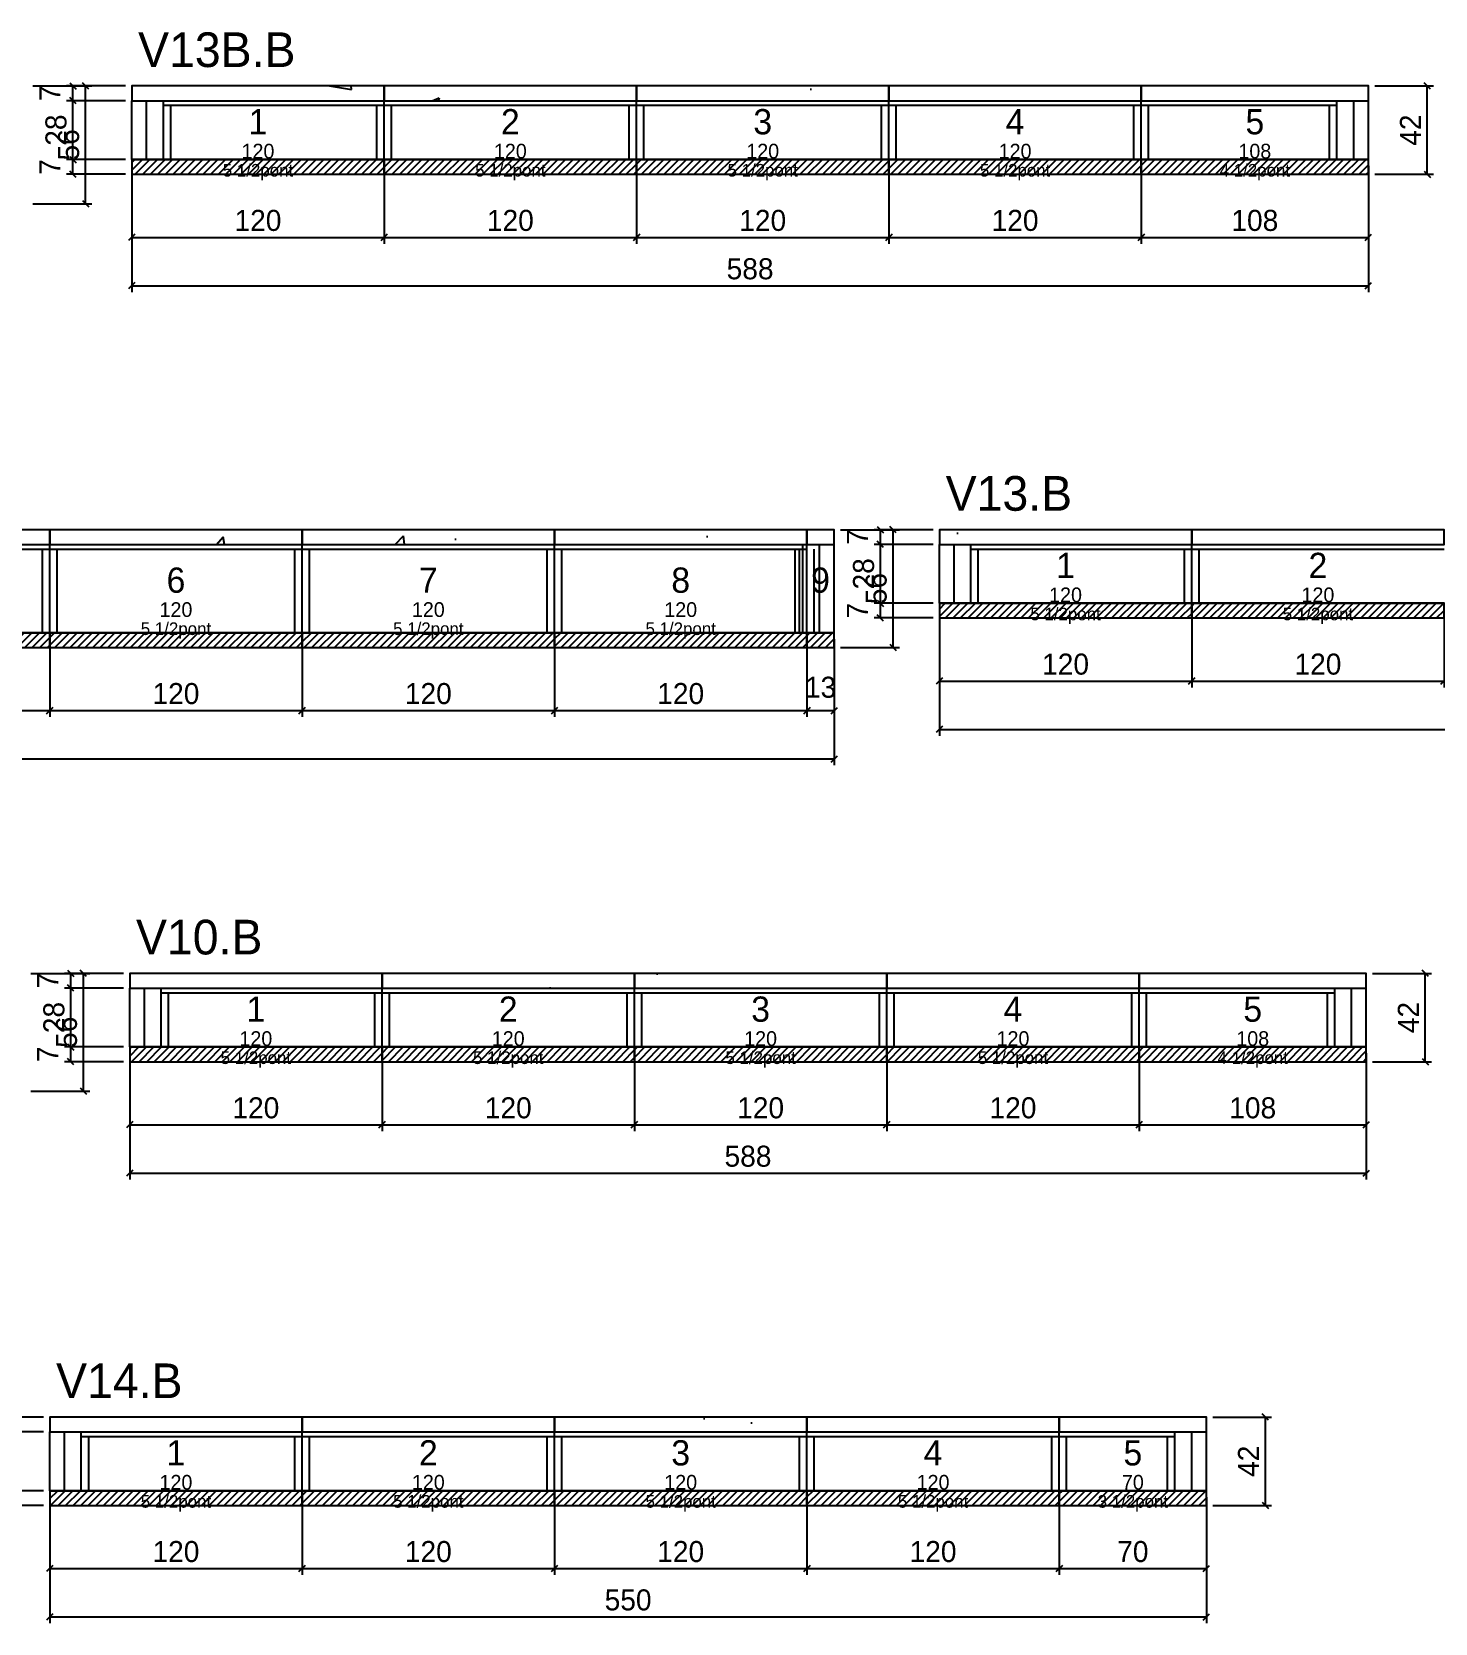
# Model space of a CAD drawing. Extents: x -69 to 3070, y -7974 to 1250.
# Drawn here: x 783 to 1451, y -6746 to -5989 of the extents above; entities that cross this region are included whole.
import ezdxf
from ezdxf.enums import TextEntityAlignment as Align

# ---------------------------------------------------------------- set-up
doc = ezdxf.new("R2010")
doc.units = 0
for name, color, linetype in [('5', 5, 'Continuous'), ('COTA', 241, 'Continuous'), ('Hachura', 251, 'Continuous'), ('NOMENCLATURA', 7, 'Continuous'), ('Painéis', 200, 'Continuous'), ('SARR_2.2x7', 40, 'Continuous'), ('SARR_3.5x7', 81, 'Continuous'), ('texto', 7, 'Continuous')]:
    doc.layers.add(name, color=color, linetype=linetype)
doc.dimstyles.new('PAINEL', dxfattribs={"dimtxt": 10, "dimasz": 3, "dimexe": 3, "dimexo": 3, "dimgap": 3, "dimtad": 1, "dimblk": 'OBLIQUE', "dimblk1": 'OBLIQUE', "dimcen": 2.5, "dimclrd": 4, "dimclre": 4, "dimclrt": 240, "dimazin": 3, "dimtfac": 1, "dimtmove": 0, "dimatfit": 3})

# ---------------------------------------------------------------- blocks, each defined once
blk = doc.blocks.new('_OBLIQUE')
at = {"color": 0, "linetype": 'BYBLOCK'}
blk.add_line((-0.5, -0.5), (0.5, 0.5), dxfattribs=at)

msp = doc.modelspace()

# ---------------------------------------------------------------- hatches: boundary and pattern name
at = {"layer": 'Hachura'}
h = msp.add_hatch(dxfattribs=at)
h.set_pattern_fill('AR-CONC', scale=0.8)
h.paths.add_polyline_path([(831, -6022), (951, -6022), (951, -6015), (831, -6015)])
h = msp.add_hatch(dxfattribs=at)
h.set_pattern_fill('AR-CONC', scale=0.8)
h.paths.add_polyline_path([(951, -6022), (1071, -6022), (1071, -6015), (951, -6015)])
h = msp.add_hatch(dxfattribs=at)
h.set_pattern_fill('AR-CONC', scale=0.8)
h.paths.add_polyline_path([(1071, -6022), (1191, -6022), (1191, -6015), (1071, -6015)])
h = msp.add_hatch(dxfattribs=at)
h.set_pattern_fill('AR-CONC', scale=0.8)
h.paths.add_polyline_path([(1191, -6022), (1311, -6022), (1311, -6015), (1191, -6015)])
h = msp.add_hatch(dxfattribs=at)
h.set_pattern_fill('AR-CONC', scale=0.8)
h.paths.add_polyline_path([(1311, -6022), (1419, -6022), (1419, -6015), (1311, -6015)])
h = msp.add_hatch(dxfattribs=at)
h.set_pattern_fill('ANSI31', scale=0.8)
h.paths.add_polyline_path([(831, -6057), (951, -6057), (951, -6050), (831, -6050)])
h = msp.add_hatch(dxfattribs=at)
h.set_pattern_fill('ANSI31', scale=0.8)
h.paths.add_polyline_path([(951, -6057), (1071, -6057), (1071, -6050), (951, -6050)])
h = msp.add_hatch(dxfattribs=at)
h.set_pattern_fill('ANSI31', scale=0.8)
h.paths.add_polyline_path([(1071, -6057), (1191, -6057), (1191, -6050), (1071, -6050)])
h = msp.add_hatch(dxfattribs=at)
h.set_pattern_fill('ANSI31', scale=0.8)
h.paths.add_polyline_path([(1191, -6057), (1311, -6057), (1311, -6050), (1191, -6050)])
h = msp.add_hatch(dxfattribs=at)
h.set_pattern_fill('ANSI31', scale=0.8)
h.paths.add_polyline_path([(1311, -6057), (1419, -6057), (1419, -6050), (1311, -6050)])
h = msp.add_hatch(dxfattribs=at)
h.set_pattern_fill('AR-CONC', scale=0.8)
h.paths.add_polyline_path([(672, -6233), (792, -6233), (792, -6226), (672, -6226)])
h = msp.add_hatch(dxfattribs=at)
h.set_pattern_fill('AR-CONC', scale=0.8)
h.paths.add_polyline_path([(792, -6233), (912, -6233), (912, -6226), (792, -6226)])
h = msp.add_hatch(dxfattribs=at)
h.set_pattern_fill('AR-CONC', scale=0.8)
h.paths.add_polyline_path([(912, -6233), (1032, -6233), (1032, -6226), (912, -6226)])
h = msp.add_hatch(dxfattribs=at)
h.set_pattern_fill('AR-CONC', scale=0.8)
h.paths.add_polyline_path([(1032, -6233), (1152, -6233), (1152, -6226), (1032, -6226)])
h = msp.add_hatch(dxfattribs=at)
h.set_pattern_fill('AR-CONC', scale=0.8)
h.paths.add_polyline_path([(1152, -6233), (1165, -6233), (1165, -6226), (1152, -6226)])
h = msp.add_hatch(dxfattribs=at)
h.set_pattern_fill('AR-CONC', scale=0.8)
h.paths.add_polyline_path([(1215, -6233), (1335, -6233), (1335, -6226), (1215, -6226)])
h = msp.add_hatch(dxfattribs=at)
h.set_pattern_fill('AR-CONC', scale=0.8)
h.paths.add_polyline_path([(1335, -6233), (1455, -6233), (1455, -6226), (1335, -6226)])
h = msp.add_hatch(dxfattribs=at)
h.set_pattern_fill('ANSI31', scale=0.8)
h.paths.add_polyline_path([(1215, -6268), (1335, -6268), (1335, -6261), (1215, -6261)])
h = msp.add_hatch(dxfattribs=at)
h.set_pattern_fill('ANSI31', scale=0.8)
h.paths.add_polyline_path([(1335, -6268), (1455, -6268), (1455, -6261), (1335, -6261)])
h = msp.add_hatch(dxfattribs=at)
h.set_pattern_fill('ANSI31', scale=0.8)
h.paths.add_polyline_path([(672, -6282), (792, -6282), (792, -6275), (672, -6275)])
h = msp.add_hatch(dxfattribs=at)
h.set_pattern_fill('ANSI31', scale=0.8)
h.paths.add_polyline_path([(792, -6282), (912, -6282), (912, -6275), (792, -6275)])
h = msp.add_hatch(dxfattribs=at)
h.set_pattern_fill('ANSI31', scale=0.8)
h.paths.add_polyline_path([(912, -6282), (1032, -6282), (1032, -6275), (912, -6275)])
h = msp.add_hatch(dxfattribs=at)
h.set_pattern_fill('ANSI31', scale=0.8)
h.paths.add_polyline_path([(1032, -6282), (1152, -6282), (1152, -6275), (1032, -6275)])
h = msp.add_hatch(dxfattribs=at)
h.set_pattern_fill('ANSI31', scale=0.8)
h.paths.add_polyline_path([(1152, -6282), (1165, -6282), (1165, -6275), (1152, -6275)])
h = msp.add_hatch(dxfattribs=at)
h.set_pattern_fill('AR-CONC', scale=0.8)
h.paths.add_polyline_path([(830, -6444), (950, -6444), (950, -6437), (830, -6437)])
h = msp.add_hatch(dxfattribs=at)
h.set_pattern_fill('AR-CONC', scale=0.8)
h.paths.add_polyline_path([(950, -6444), (1070, -6444), (1070, -6437), (950, -6437)])
h = msp.add_hatch(dxfattribs=at)
h.set_pattern_fill('AR-CONC', scale=0.8)
h.paths.add_polyline_path([(1070, -6444), (1190, -6444), (1190, -6437), (1070, -6437)])
h = msp.add_hatch(dxfattribs=at)
h.set_pattern_fill('AR-CONC', scale=0.8)
h.paths.add_polyline_path([(1190, -6444), (1310, -6444), (1310, -6437), (1190, -6437)])
h = msp.add_hatch(dxfattribs=at)
h.set_pattern_fill('AR-CONC', scale=0.8)
h.paths.add_polyline_path([(1310, -6444), (1418, -6444), (1418, -6437), (1310, -6437)])
h = msp.add_hatch(dxfattribs=at)
h.set_pattern_fill('ANSI31', scale=0.8)
h.paths.add_polyline_path([(830, -6479), (950, -6479), (950, -6472), (830, -6472)])
h = msp.add_hatch(dxfattribs=at)
h.set_pattern_fill('ANSI31', scale=0.8)
h.paths.add_polyline_path([(950, -6479), (1070, -6479), (1070, -6472), (950, -6472)])
h = msp.add_hatch(dxfattribs=at)
h.set_pattern_fill('ANSI31', scale=0.8)
h.paths.add_polyline_path([(1070, -6479), (1190, -6479), (1190, -6472), (1070, -6472)])
h = msp.add_hatch(dxfattribs=at)
h.set_pattern_fill('ANSI31', scale=0.8)
h.paths.add_polyline_path([(1190, -6479), (1310, -6479), (1310, -6472), (1190, -6472)])
h = msp.add_hatch(dxfattribs=at)
h.set_pattern_fill('ANSI31', scale=0.8)
h.paths.add_polyline_path([(1310, -6479), (1418, -6479), (1418, -6472), (1310, -6472)])
h = msp.add_hatch(dxfattribs=at)
h.set_pattern_fill('AR-CONC', scale=0.8)
h.paths.add_polyline_path([(792, -6655), (912, -6655), (912, -6648), (792, -6648)])
h = msp.add_hatch(dxfattribs=at)
h.set_pattern_fill('AR-CONC', scale=0.8)
h.paths.add_polyline_path([(912, -6655), (1032, -6655), (1032, -6648), (912, -6648)])
h = msp.add_hatch(dxfattribs=at)
h.set_pattern_fill('AR-CONC', scale=0.8)
h.paths.add_polyline_path([(1032, -6655), (1152, -6655), (1152, -6648), (1032, -6648)])
h = msp.add_hatch(dxfattribs=at)
h.set_pattern_fill('AR-CONC', scale=0.8)
h.paths.add_polyline_path([(1152, -6655), (1272, -6655), (1272, -6648), (1152, -6648)])
h = msp.add_hatch(dxfattribs=at)
h.set_pattern_fill('AR-CONC', scale=0.8)
h.paths.add_polyline_path([(1272, -6655), (1342, -6655), (1342, -6648), (1272, -6648)])
h = msp.add_hatch(dxfattribs=at)
h.set_pattern_fill('ANSI31', scale=0.8)
h.paths.add_polyline_path([(792, -6690), (912, -6690), (912, -6683), (792, -6683)])
h = msp.add_hatch(dxfattribs=at)
h.set_pattern_fill('ANSI31', scale=0.8)
h.paths.add_polyline_path([(912, -6690), (1032, -6690), (1032, -6683), (912, -6683)])
h = msp.add_hatch(dxfattribs=at)
h.set_pattern_fill('ANSI31', scale=0.8)
h.paths.add_polyline_path([(1032, -6690), (1152, -6690), (1152, -6683), (1032, -6683)])
h = msp.add_hatch(dxfattribs=at)
h.set_pattern_fill('ANSI31', scale=0.8)
h.paths.add_polyline_path([(1152, -6690), (1272, -6690), (1272, -6683), (1152, -6683)])
h = msp.add_hatch(dxfattribs=at)
h.set_pattern_fill('ANSI31', scale=0.8)
h.paths.add_polyline_path([(1272, -6690), (1342, -6690), (1342, -6683), (1272, -6683)])

# ---------------------------------------------------------------- linework, layer by layer
at = {"layer": 'Painéis'}
for p, q in [((831, -6022), (951, -6022)), ((831, -6050), (831, -6022)), ((951, -6050), (951, -6022)), ((951, -6050), (951, -6022)), ((951, -6022), (1071, -6022)), ((951, -6050), (951, -6022)), ((1071, -6050), (1071, -6022)), ((1071, -6050), (1071, -6022)), ((1071, -6022), (1191, -6022)), ((1071, -6050), (1071, -6022)), ((1191, -6050), (1191, -6022)), ((1191, -6050), (1191, -6022)), ((1191, -6022), (1311, -6022)), ((1191, -6050), (1191, -6022)), ((1311, -6050), (1311, -6022)), ((1311, -6050), (1311, -6022)), ((1311, -6022), (1419, -6022)), ((1311, -6050), (1311, -6022)), ((1419, -6050), (1419, -6022)), ((831, -6050), (951, -6050)), ((951, -6050), (1071, -6050)), ((1071, -6050), (1191, -6050)), ((1191, -6050), (1311, -6050)), ((1311, -6050), (1419, -6050)), ((672, -6233), (792, -6233)), ((792, -6275), (792, -6233)), ((792, -6275), (792, -6233)), ((792, -6233), (912, -6233)), ((792, -6275), (792, -6233)), ((912, -6275), (912, -6233)), ((912, -6275), (912, -6233)), ((912, -6233), (1032, -6233)), ((912, -6275), (912, -6233)), ((1032, -6275), (1032, -6233)), ((1032, -6275), (1032, -6233)), ((1032, -6233), (1152, -6233)), ((1032, -6275), (1032, -6233)), ((1152, -6275), (1152, -6233)), ((1152, -6275), (1152, -6233)), ((1152, -6233), (1165, -6233)), ((1152, -6275), (1152, -6233)), ((1165, -6275), (1165, -6233)), ((1215, -6233), (1335, -6233)), ((1215, -6261), (1215, -6233)), ((1335, -6261), (1335, -6233)), ((1335, -6261), (1335, -6233)), ((1335, -6233), (1455, -6233)), ((1335, -6261), (1335, -6233)), ((1215, -6261), (1335, -6261)), ((1335, -6261), (1455, -6261)), ((672, -6275), (792, -6275)), ((792, -6275), (912, -6275)), ((912, -6275), (1032, -6275)), ((1032, -6275), (1152, -6275)), ((1152, -6275), (1165, -6275)), ((830, -6444), (950, -6444)), ((830, -6472), (830, -6444)), ((950, -6472), (950, -6444)), ((950, -6472), (950, -6444)), ((950, -6444), (1070, -6444)), ((950, -6472), (950, -6444)), ((1070, -6472), (1070, -6444)), ((1070, -6472), (1070, -6444)), ((1070, -6444), (1190, -6444)), ((1070, -6472), (1070, -6444)), ((1190, -6472), (1190, -6444)), ((1190, -6472), (1190, -6444)), ((1190, -6444), (1310, -6444)), ((1190, -6472), (1190, -6444)), ((1310, -6472), (1310, -6444)), ((1310, -6472), (1310, -6444)), ((1310, -6444), (1418, -6444)), ((1310, -6472), (1310, -6444)), ((1418, -6472), (1418, -6444)), ((830, -6472), (950, -6472)), ((950, -6472), (1070, -6472)), ((1070, -6472), (1190, -6472)), ((1190, -6472), (1310, -6472)), ((1310, -6472), (1418, -6472)), ((792, -6655), (912, -6655)), ((792, -6683), (792, -6655)), ((912, -6683), (912, -6655)), ((912, -6683), (912, -6655)), ((912, -6655), (1032, -6655)), ((912, -6683), (912, -6655)), ((1032, -6683), (1032, -6655)), ((1032, -6683), (1032, -6655)), ((1032, -6655), (1152, -6655)), ((1032, -6683), (1032, -6655)), ((1152, -6683), (1152, -6655)), ((1152, -6683), (1152, -6655)), ((1152, -6655), (1272, -6655)), ((1152, -6683), (1152, -6655)), ((1272, -6683), (1272, -6655)), ((1272, -6683), (1272, -6655)), ((1272, -6655), (1342, -6655)), ((1272, -6683), (1272, -6655)), ((1342, -6683), (1342, -6655)), ((792, -6683), (912, -6683)), ((912, -6683), (1032, -6683)), ((1032, -6683), (1152, -6683)), ((1152, -6683), (1272, -6683)), ((1272, -6683), (1342, -6683))]:
    msp.add_line(p, q, dxfattribs=at)
at = {"layer": 'Painéis', "color": 8}
for points in [[(831, -6022), (951, -6022), (951, -6015), (831, -6015)], [(951, -6022), (1071, -6022), (1071, -6015), (951, -6015)], [(1071, -6022), (1191, -6022), (1191, -6015), (1071, -6015)], [(1191, -6022), (1311, -6022), (1311, -6015), (1191, -6015)], [(1311, -6022), (1419, -6022), (1419, -6015), (1311, -6015)], [(831, -6057), (951, -6057), (951, -6050), (831, -6050)], [(951, -6057), (1071, -6057), (1071, -6050), (951, -6050)], [(1071, -6057), (1191, -6057), (1191, -6050), (1071, -6050)], [(1191, -6057), (1311, -6057), (1311, -6050), (1191, -6050)], [(1311, -6057), (1419, -6057), (1419, -6050), (1311, -6050)], [(672, -6233), (792, -6233), (792, -6226), (672, -6226)], [(792, -6233), (912, -6233), (912, -6226), (792, -6226)], [(912, -6233), (1032, -6233), (1032, -6226), (912, -6226)], [(1032, -6233), (1152, -6233), (1152, -6226), (1032, -6226)], [(1152, -6233), (1165, -6233), (1165, -6226), (1152, -6226)], [(1215, -6233), (1335, -6233), (1335, -6226), (1215, -6226)], [(1335, -6233), (1455, -6233), (1455, -6226), (1335, -6226)], [(1215, -6268), (1335, -6268), (1335, -6261), (1215, -6261)], [(1335, -6268), (1455, -6268), (1455, -6261), (1335, -6261)], [(672, -6282), (792, -6282), (792, -6275), (672, -6275)], [(792, -6282), (912, -6282), (912, -6275), (792, -6275)], [(912, -6282), (1032, -6282), (1032, -6275), (912, -6275)], [(1032, -6282), (1152, -6282), (1152, -6275), (1032, -6275)], [(1152, -6282), (1165, -6282), (1165, -6275), (1152, -6275)], [(830, -6444), (950, -6444), (950, -6437), (830, -6437)], [(950, -6444), (1070, -6444), (1070, -6437), (950, -6437)], [(1070, -6444), (1190, -6444), (1190, -6437), (1070, -6437)], [(1190, -6444), (1310, -6444), (1310, -6437), (1190, -6437)], [(1310, -6444), (1418, -6444), (1418, -6437), (1310, -6437)], [(830, -6479), (950, -6479), (950, -6472), (830, -6472)], [(950, -6479), (1070, -6479), (1070, -6472), (950, -6472)], [(1070, -6479), (1190, -6479), (1190, -6472), (1070, -6472)], [(1190, -6479), (1310, -6479), (1310, -6472), (1190, -6472)], [(1310, -6479), (1418, -6479), (1418, -6472), (1310, -6472)], [(792, -6655), (912, -6655), (912, -6648), (792, -6648)], [(912, -6655), (1032, -6655), (1032, -6648), (912, -6648)], [(1032, -6655), (1152, -6655), (1152, -6648), (1032, -6648)], [(1152, -6655), (1272, -6655), (1272, -6648), (1152, -6648)], [(1272, -6655), (1342, -6655), (1342, -6648), (1272, -6648)], [(792, -6690), (912, -6690), (912, -6683), (792, -6683)], [(912, -6690), (1032, -6690), (1032, -6683), (912, -6683)], [(1032, -6690), (1152, -6690), (1152, -6683), (1032, -6683)], [(1152, -6690), (1272, -6690), (1272, -6683), (1152, -6683)], [(1272, -6690), (1342, -6690), (1342, -6683), (1272, -6683)]]:
    msp.add_lwpolyline(points, close=True, dxfattribs=at)
at = {"layer": 'SARR_2.2x7'}
for p, q in [((838, -6050), (838, -6022)), ((1412, -6050), (1412, -6022)), ((846, -6024.2), (951, -6024.2)), ((951, -6024.2), (1071, -6024.2)), ((1071, -6024.2), (1191, -6024.2)), ((1191, -6024.2), (1311, -6024.2)), ((1311, -6024.2), (1404, -6024.2)), ((672, -6235.2), (792, -6235.2)), ((792, -6235.2), (912, -6235.2)), ((912, -6235.2), (1032, -6235.2)), ((1032, -6235.2), (1152, -6235.2)), ((1158, -6275), (1158, -6233)), ((1222, -6261), (1222, -6233)), ((1230, -6235.2), (1335, -6235.2)), ((1335, -6235.2), (1455, -6235.2)), ((837, -6472), (837, -6444)), ((845, -6446.2), (950, -6446.2)), ((950, -6446.2), (1070, -6446.2)), ((1070, -6446.2), (1190, -6446.2)), ((1190, -6446.2), (1310, -6446.2)), ((1310, -6446.2), (1403, -6446.2)), ((1411, -6472), (1411, -6444)), ((799, -6683), (799, -6655)), ((807, -6657.2), (912, -6657.2)), ((912, -6657.2), (1032, -6657.2)), ((1032, -6657.2), (1152, -6657.2)), ((1152, -6657.2), (1272, -6657.2)), ((1272, -6657.2), (1327, -6657.2)), ((1335, -6683), (1335, -6655))]:
    msp.add_line(p, q, dxfattribs=at)
at = {"layer": 'SARR_3.5x7'}
for p, q in [((846, -6050), (846, -6022)), ((951, -6050), (951, -6022)), ((951, -6050), (951, -6022)), ((1071, -6050), (1071, -6022)), ((1071, -6050), (1071, -6022)), ((1191, -6050), (1191, -6022)), ((1191, -6050), (1191, -6022)), ((1311, -6050), (1311, -6022)), ((1311, -6050), (1311, -6022)), ((1404, -6050), (1404, -6022)), ((849.5, -6050), (849.5, -6024.2)), ((947.5, -6050), (947.5, -6024.2)), ((954.5, -6050), (954.5, -6024.2)), ((1067.5, -6050), (1067.5, -6024.2)), ((1074.5, -6050), (1074.5, -6024.2)), ((1187.5, -6050), (1187.5, -6024.2)), ((1194.5, -6050), (1194.5, -6024.2)), ((1307.5, -6050), (1307.5, -6024.2)), ((1314.5, -6050), (1314.5, -6024.2)), ((1400.5, -6050), (1400.5, -6024.2)), ((846, -6050), (849.5, -6050)), ((947.5, -6050), (951, -6050)), ((951, -6050), (954.5, -6050)), ((1067.5, -6050), (1071, -6050)), ((1071, -6050), (1074.5, -6050)), ((1187.5, -6050), (1191, -6050)), ((1191, -6050), (1194.5, -6050)), ((1307.5, -6050), (1311, -6050)), ((1311, -6050), (1314.5, -6050)), ((1400.5, -6050), (1404, -6050)), ((788.5, -6275), (788.5, -6235.2)), ((792, -6275), (792, -6233)), ((792, -6275), (792, -6233)), ((795.5, -6275), (795.5, -6235.2)), ((908.5, -6275), (908.5, -6235.2)), ((912, -6275), (912, -6233)), ((912, -6275), (912, -6233)), ((915.5, -6275), (915.5, -6235.2)), ((1028.5, -6275), (1028.5, -6235.2)), ((1032, -6275), (1032, -6233)), ((1032, -6275), (1032, -6233)), ((1035.5, -6275), (1035.5, -6235.2)), ((1146.5, -6275), (1146.5, -6235.2)), ((1148.5, -6275), (1148.5, -6235.2)), ((1150, -6275), (1150, -6233)), ((1152, -6275), (1152, -6233)), ((1152, -6275), (1152, -6233)), ((1155.5, -6275), (1155.5, -6235.2)), ((1230, -6261), (1230, -6233)), ((1233.5, -6261), (1233.5, -6235.2)), ((1331.5, -6261), (1331.5, -6235.2)), ((1335, -6261), (1335, -6233)), ((1335, -6261), (1335, -6233)), ((1338.5, -6261), (1338.5, -6235.2)), ((1230, -6261), (1233.5, -6261)), ((1331.5, -6261), (1335, -6261)), ((1335, -6261), (1338.5, -6261)), ((788.5, -6275), (792, -6275)), ((792, -6275), (795.5, -6275)), ((908.5, -6275), (912, -6275)), ((912, -6275), (915.5, -6275)), ((1028.5, -6275), (1032, -6275)), ((1032, -6275), (1035.5, -6275)), ((1146.5, -6275), (1150, -6275)), ((1148.5, -6275), (1152, -6275)), ((1152, -6275), (1155.5, -6275)), ((845, -6472), (845, -6444)), ((848.5, -6472), (848.5, -6446.2)), ((946.5, -6472), (946.5, -6446.2)), ((950, -6472), (950, -6444)), ((950, -6472), (950, -6444)), ((953.5, -6472), (953.5, -6446.2)), ((1066.5, -6472), (1066.5, -6446.2)), ((1070, -6472), (1070, -6444)), ((1070, -6472), (1070, -6444)), ((1073.5, -6472), (1073.5, -6446.2)), ((1186.5, -6472), (1186.5, -6446.2)), ((1190, -6472), (1190, -6444)), ((1190, -6472), (1190, -6444)), ((1193.5, -6472), (1193.5, -6446.2)), ((1306.5, -6472), (1306.5, -6446.2)), ((1310, -6472), (1310, -6444)), ((1310, -6472), (1310, -6444)), ((1313.5, -6472), (1313.5, -6446.2)), ((1399.5, -6472), (1399.5, -6446.2)), ((1403, -6472), (1403, -6444)), ((845, -6472), (848.5, -6472)), ((946.5, -6472), (950, -6472)), ((950, -6472), (953.5, -6472)), ((1066.5, -6472), (1070, -6472)), ((1070, -6472), (1073.5, -6472)), ((1186.5, -6472), (1190, -6472)), ((1190, -6472), (1193.5, -6472)), ((1306.5, -6472), (1310, -6472)), ((1310, -6472), (1313.5, -6472)), ((1399.5, -6472), (1403, -6472)), ((807, -6683), (807, -6655)), ((810.5, -6683), (810.5, -6657.2)), ((908.5, -6683), (908.5, -6657.2)), ((912, -6683), (912, -6655)), ((912, -6683), (912, -6655)), ((915.5, -6683), (915.5, -6657.2)), ((1028.5, -6683), (1028.5, -6657.2)), ((1032, -6683), (1032, -6655)), ((1032, -6683), (1032, -6655)), ((1035.5, -6683), (1035.5, -6657.2)), ((1148.5, -6683), (1148.5, -6657.2)), ((1152, -6683), (1152, -6655)), ((1152, -6683), (1152, -6655)), ((1155.5, -6683), (1155.5, -6657.2)), ((1268.5, -6683), (1268.5, -6657.2)), ((1272, -6683), (1272, -6655)), ((1272, -6683), (1272, -6655)), ((1275.5, -6683), (1275.5, -6657.2)), ((1323.5, -6683), (1323.5, -6657.2)), ((1327, -6683), (1327, -6655)), ((807, -6683), (810.5, -6683)), ((908.5, -6683), (912, -6683)), ((912, -6683), (915.5, -6683)), ((1028.5, -6683), (1032, -6683)), ((1032, -6683), (1035.5, -6683)), ((1148.5, -6683), (1152, -6683)), ((1152, -6683), (1155.5, -6683)), ((1268.5, -6683), (1272, -6683)), ((1272, -6683), (1275.5, -6683)), ((1323.5, -6683), (1327, -6683))]:
    msp.add_line(p, q, dxfattribs=at)

# ---------------------------------------------------------------- texts
at = {"layer": '5'}
for s, height, p in [('1', 12, (891, -6032)), ('2', 12, (1011, -6032)), ('3', 12, (1131, -6032)), ('4', 12, (1251, -6032)), ('5', 12, (1365, -6032)), ('120', 7, (891, -6046)), ('120', 7, (1011, -6046)), ('120', 7, (1131, -6046)), ('120', 7, (1251, -6046)), ('108', 7, (1365, -6046)), ('1', 12, (1275, -6243)), ('2', 12, (1395, -6243)), ('6', 12, (852, -6250)), ('7', 12, (972, -6250)), ('8', 12, (1092, -6250)), ('9', 12, (1158.5, -6250)), ('120', 7, (1275, -6257)), ('120', 7, (1395, -6257)), ('120', 7, (852, -6264)), ('120', 7, (972, -6264)), ('120', 7, (1092, -6264)), ('1', 12, (890, -6454)), ('2', 12, (1010, -6454)), ('3', 12, (1130, -6454)), ('4', 12, (1250, -6454)), ('5', 12, (1364, -6454)), ('120', 7, (890, -6468)), ('120', 7, (1010, -6468)), ('120', 7, (1130, -6468)), ('120', 7, (1250, -6468)), ('108', 7, (1364, -6468)), ('1', 12, (852, -6665)), ('2', 12, (972, -6665)), ('3', 12, (1092, -6665)), ('4', 12, (1212, -6665)), ('5', 12, (1307, -6665)), ('120', 7, (852, -6679)), ('120', 7, (972, -6679)), ('120', 7, (1092, -6679)), ('120', 7, (1212, -6679)), ('70', 7, (1307, -6679))]:
    msp.add_text(s, height=height, dxfattribs=at).set_placement(p, align=Align.MIDDLE_CENTER)
at = {"layer": 'NOMENCLATURA'}
for s, p in [('V13B.B', (834, -6006)), ('V13.B', (1218, -6217)), ('V10.B', (833, -6428)), ('V14.B', (795, -6639))]:
    msp.add_text(s, height=16.5, dxfattribs=at).set_placement(p)
at = {"layer": 'texto', "char_height": 6, "attachment_point": 5}
for s, insert in [('5 1/2pont', (891, -6056)), ('5 1/2pont', (1011, -6056)), ('5 1/2pont', (1131, -6056)), ('5 1/2pont', (1251, -6056)), ('4 1/2pont', (1365, -6056)), ('5 1/2pont', (1275, -6267)), ('5 1/2pont', (1395, -6267)), ('5 1/2pont', (852, -6274)), ('5 1/2pont', (972, -6274)), ('5 1/2pont', (1092, -6274)), ('5 1/2pont', (890, -6478)), ('5 1/2pont', (1010, -6478)), ('5 1/2pont', (1130, -6478)), ('5 1/2pont', (1250, -6478)), ('4 1/2pont', (1364, -6478)), ('5 1/2pont', (852, -6689)), ('5 1/2pont', (972, -6689)), ('5 1/2pont', (1092, -6689)), ('5 1/2pont', (1212, -6689)), ('3 1/2pont', (1307, -6689))]:
    msp.add_mtext(s, dxfattribs=dict(at, insert=insert))

# ---------------------------------------------------------------- dimensions: what is measured, and where the dimension line sits
at = {"layer": 'COTA'}
for base, p1, p2 in [((809, -6071), (781, -6071), (781, -6015)), ((803, -6022), (831, -6022), (831, -6015)), ((1447, -6057), (1419, -6057), (1419, -6015)), ((803, -6050), (831, -6050), (831, -6022)), ((803, -6057), (831, -6057), (831, -6050)), ((1193, -6282), (1165, -6282), (1165, -6226)), ((1187, -6233), (1215, -6233), (1215, -6226)), ((1187, -6261), (1215, -6261), (1215, -6233)), ((1187, -6268), (1215, -6268), (1215, -6261)), ((808, -6493), (780, -6493), (780, -6437)), ((802, -6444), (830, -6444), (830, -6437)), ((1446, -6479), (1418, -6479), (1418, -6437)), ((802, -6472), (830, -6472), (830, -6444)), ((802, -6479), (830, -6479), (830, -6472)), ((764, -6655), (792, -6655), (792, -6648)), ((1370, -6690), (1342, -6690), (1342, -6648)), ((764, -6683), (792, -6683), (792, -6655)), ((764, -6690), (792, -6690), (792, -6683))]:
    msp.add_linear_dim(base=base, p1=p1, p2=p2, angle=90, dimstyle='PAINEL', dxfattribs=at).render()
for base, p1, p2 in [((831, -6087), (831, -6050), (951, -6050)), ((831, -6110), (831, -6050), (1419, -6050)), ((951, -6087), (951, -6050), (1071, -6050)), ((1071, -6087), (1071, -6050), (1191, -6050)), ((1191, -6087), (1191, -6050), (1311, -6050)), ((1311, -6087), (1311, -6050), (1419, -6050)), ((1215, -6298), (1215, -6261), (1335, -6261)), ((1215, -6321), (1215, -6261), (2188, -6261)), ((1335, -6298), (1335, -6261), (1455, -6261)), ((192, -6335), (192, -6275), (1165, -6275)), ((672, -6312), (672, -6275), (792, -6275)), ((792, -6312), (792, -6275), (912, -6275)), ((912, -6312), (912, -6275), (1032, -6275)), ((1032, -6312), (1032, -6275), (1152, -6275)), ((1152, -6312), (1152, -6275), (1165, -6275)), ((830, -6509), (830, -6472), (950, -6472)), ((830, -6532), (830, -6472), (1418, -6472)), ((950, -6509), (950, -6472), (1070, -6472)), ((1070, -6509), (1070, -6472), (1190, -6472)), ((1190, -6509), (1190, -6472), (1310, -6472)), ((1310, -6509), (1310, -6472), (1418, -6472)), ((792, -6720), (792, -6683), (912, -6683)), ((792, -6743), (792, -6683), (1342, -6683)), ((912, -6720), (912, -6683), (1032, -6683)), ((1032, -6720), (1032, -6683), (1152, -6683)), ((1152, -6720), (1152, -6683), (1272, -6683)), ((1272, -6720), (1272, -6683), (1342, -6683))]:
    msp.add_linear_dim(base=base, p1=p1, p2=p2, dimstyle='PAINEL', dxfattribs=at).render()

doc.saveas('drawing.dxf')
